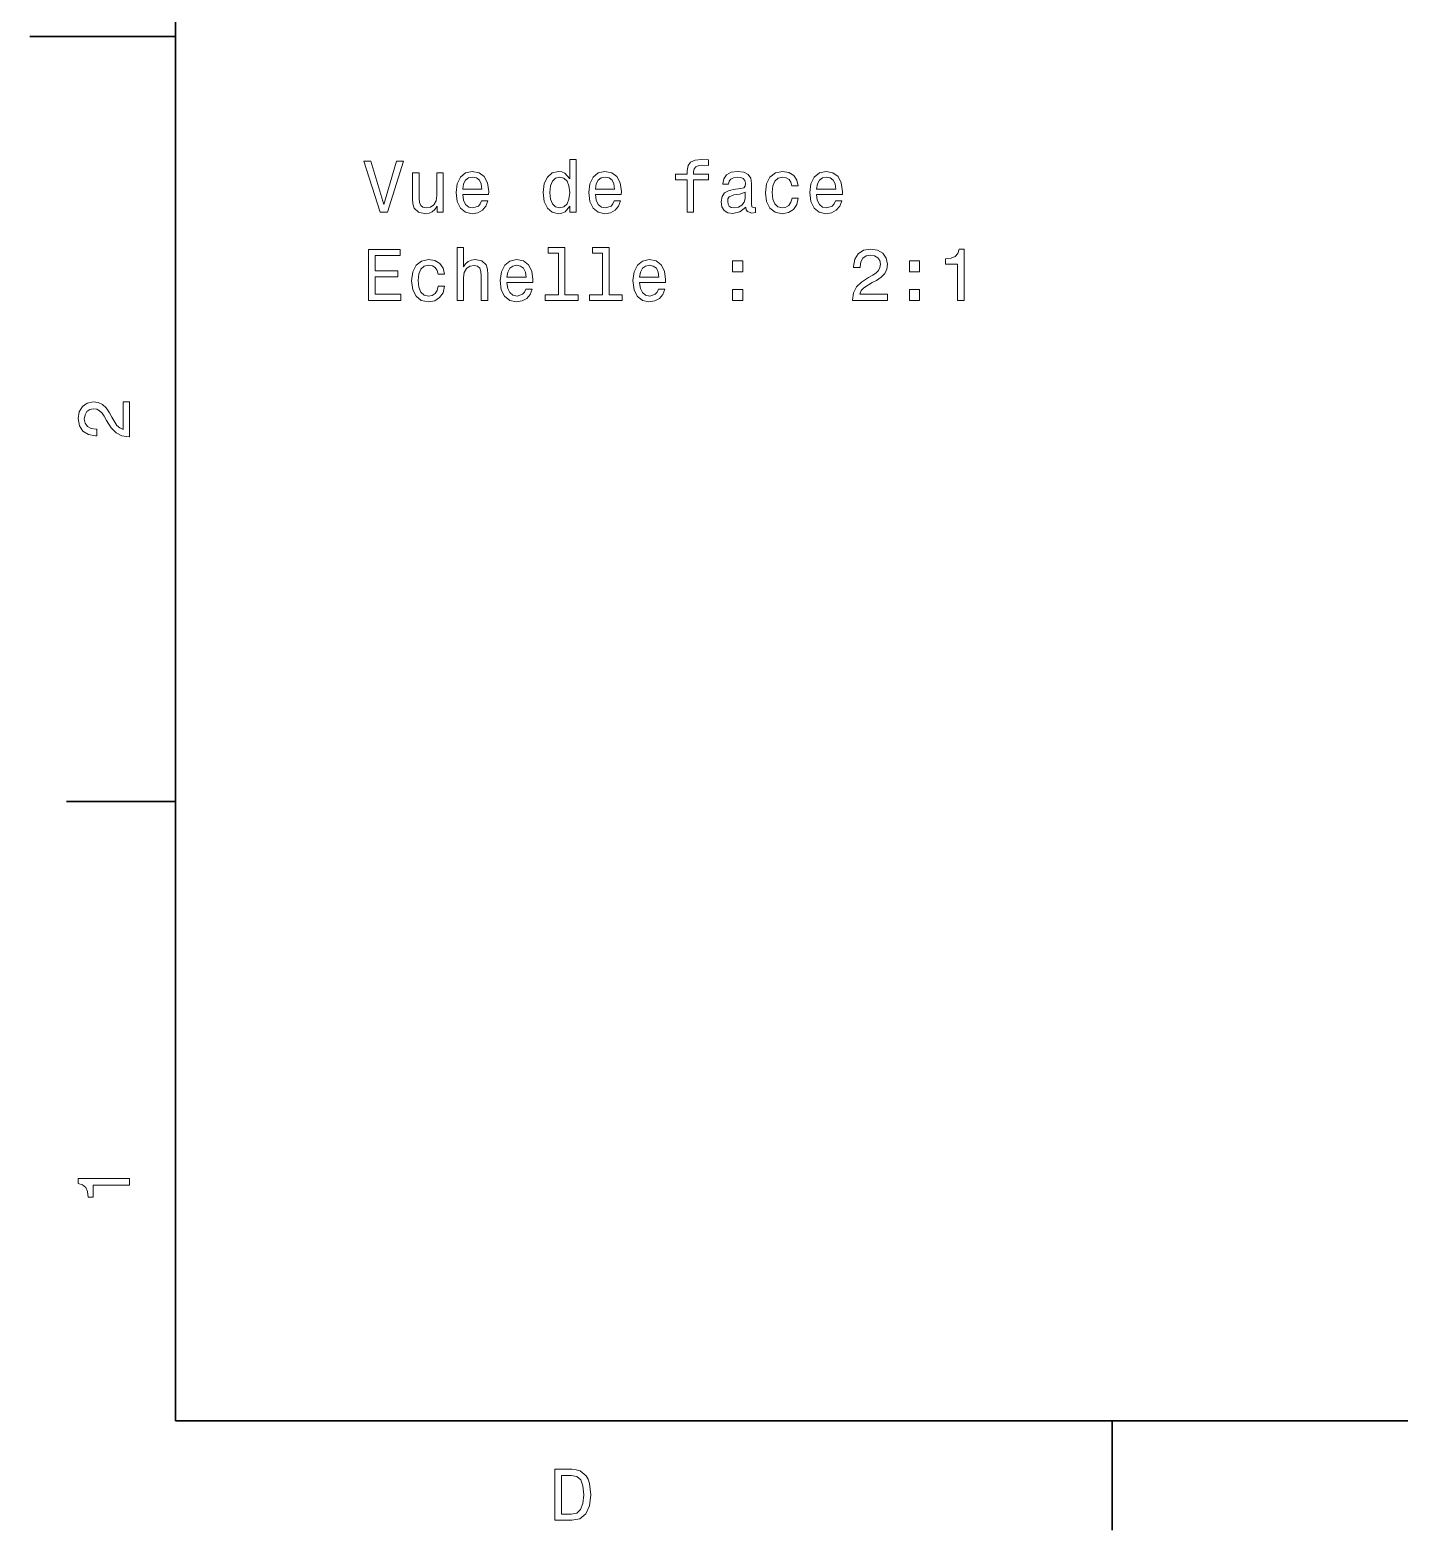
# Model space of a CAD drawing. Extents: x 0 to 297, y 0 to 210.
# Drawn here: x 0 to 94, y 2.5 to 105.4 of the extents above; entities that cross this region are included whole.
import ezdxf

# ---------------------------------------------------------------- set-up
doc = ezdxf.new("R2010")
doc.units = 0

msp = doc.modelspace()

# ---------------------------------------------------------------- linework, layer by layer
at = {"color": 7, "lineweight": 35}
for p, q in [((10, 200), (10, 10)), ((10, 10), (287, 10))]:
    msp.add_line(p, q, dxfattribs=at)
at = {"color": 7, "lineweight": 35, "ltscale": 0.25}
msp.add_line((10, 105), (0, 105), dxfattribs=at)
at = {"color": 7, "lineweight": 35, "ltscale": 0.1875}
for p, q in [((10, 52.5), (2.5, 52.5)), ((74.300003, 10), (74.300003, 2.5))]:
    msp.add_line(p, q, dxfattribs=at)
at = {"color": 7, "lineweight": 13}
for points in [[(25.170984, 96.436836), (24.293463, 93.456291), (23.390726, 96.436836), (22.911619, 96.436836), (24.041302, 92.931793), (24.545624, 92.931793), (25.650091, 96.436836)], [(37.057873, 93.35038), (37.057873, 92.931793), (37.501678, 92.931793), (37.501678, 96.552834), (37.062916, 96.552834), (37.062916, 95.226463), (36.725021, 95.609749), (36.51825, 95.700523), (36.281216, 95.735825), (35.852539, 95.634964), (35.519688, 95.352539), (35.30283, 94.898651), (35.22718, 94.288422), (35.30283, 93.678192), (35.519688, 93.219254), (35.852539, 92.931793), (36.281216, 92.835976), (36.51825, 92.871277), (36.730064, 92.962051)], [(45.116951, 95.17099), (45.116951, 92.931793), (45.560757, 92.931793), (45.560757, 95.17099), (46.569401, 95.17099), (46.569401, 95.549225), (45.560757, 95.549225), (45.560757, 95.715652), (45.596058, 95.917381), (45.712051, 96.053551), (45.908737, 96.134239), (46.191162, 96.164505), (46.569401, 96.144333), (46.569401, 96.527618), (46.090294, 96.552834), (45.656578, 96.507439), (45.353981, 96.371277), (45.172428, 96.134239), (45.116951, 95.796349), (45.116951, 95.549225), (44.304993, 95.549225), (44.304993, 95.17099)], [(28.373434, 95.640007), (27.92963, 95.640007), (27.92963, 94.076607), (27.879198, 93.713493), (27.732944, 93.451248), (27.505999, 93.289864), (27.208448, 93.239433), (26.971416, 93.279778), (26.82012, 93.40081), (26.734386, 93.607582), (26.714212, 93.900093), (26.714212, 95.640007), (26.270409, 95.640007), (26.270409, 93.859749), (26.285538, 93.501678), (26.381359, 93.204124), (26.673866, 92.931793), (27.142887, 92.835976), (27.395048, 92.871277), (27.611908, 92.962051), (27.798508, 93.118393), (27.949802, 93.345337), (27.949802, 92.931793), (28.373434, 92.931793)], [(29.70989, 94.157295), (31.485107, 94.157295), (31.49015, 94.364067), (31.409458, 94.944038), (31.187555, 95.377762), (30.83453, 95.640007), (30.365509, 95.735825), (29.906576, 95.634964), (29.553551, 95.352539), (29.326605, 94.893608), (29.245913, 94.288422), (29.321562, 93.668106), (29.548508, 93.214211), (29.896488, 92.931793), (30.35038, 92.835976), (30.743752, 92.901535), (31.066517, 93.073006), (31.303551, 93.345337), (31.439716, 93.70845), (31.000957, 93.70845), (30.910179, 93.506721), (30.779053, 93.355423), (30.405855, 93.23439), (30.118391, 93.289864), (29.901533, 93.466377), (29.760323, 93.753838), (29.70989, 94.142166)], [(29.70989, 94.530495), (29.765366, 94.878479), (29.901533, 95.135681), (30.108305, 95.292023), (30.380638, 95.347496), (30.64793, 95.292023), (30.854702, 95.135681), (30.980783, 94.878479), (31.026173, 94.530495)], [(36.356865, 95.33741), (36.649372, 95.266808), (36.871273, 95.070122), (37.002396, 94.74231), (37.05283, 94.288422), (37.002396, 93.829491), (36.871273, 93.501678), (36.649372, 93.29995), (36.356865, 93.23439), (36.079487, 93.29995), (35.867672, 93.501678), (35.72646, 93.834534), (35.681072, 94.288422), (35.72646, 94.737267), (35.867672, 95.065079), (36.079487, 95.266808)], [(38.817959, 94.157295), (40.593178, 94.157295), (40.598221, 94.364067), (40.517525, 94.944038), (40.295624, 95.377762), (39.942596, 95.640007), (39.473579, 95.735825), (39.014645, 95.634964), (38.661621, 95.352539), (38.434673, 94.893608), (38.353981, 94.288422), (38.42963, 93.668106), (38.656578, 93.214211), (39.004559, 92.931793), (39.45845, 92.835976), (39.851822, 92.901535), (40.174587, 93.073006), (40.411621, 93.345337), (40.547787, 93.70845), (40.109024, 93.70845), (40.01825, 93.506721), (39.887123, 93.355423), (39.513924, 93.23439), (39.226463, 93.289864), (39.009602, 93.466377), (38.868393, 93.753838), (38.817959, 94.142166)], [(38.817959, 94.530495), (38.873436, 94.878479), (39.009602, 95.135681), (39.216373, 95.292023), (39.488708, 95.347496), (39.756001, 95.292023), (39.962772, 95.135681), (40.088852, 94.878479), (40.134239, 94.530495)], [(49.146492, 93.284821), (49.146492, 93.269691), (49.171707, 93.098221), (49.247353, 92.97718), (49.565079, 92.881363), (49.812195, 92.921707), (49.812195, 93.264648), (49.706287, 93.249519), (49.565079, 93.315079), (49.539864, 93.516808), (49.539864, 94.918823), (49.479343, 95.276894), (49.30283, 95.529053), (48.995193, 95.680351), (48.561478, 95.735825), (48.137844, 95.675308), (47.825165, 95.503838), (47.628479, 95.236549), (47.562916, 94.883522), (47.562916, 94.853264), (47.96133, 94.853264), (47.996635, 95.065079), (48.107582, 95.216377), (48.289139, 95.307152), (48.546349, 95.342453), (48.793465, 95.317238), (48.969978, 95.241592), (49.075882, 95.110466), (49.111187, 94.928909), (49.091015, 94.717094), (49.010323, 94.611191), (48.808594, 94.560753), (48.430351, 94.520409), (47.996635, 94.429634), (47.688995, 94.26825), (47.507439, 94.01609), (47.451965, 93.642891), (47.502396, 93.310036), (47.658737, 93.06292), (47.910896, 92.906578), (48.258881, 92.851105), (48.727901, 92.957008)], [(52.298508, 94.74231), (52.737267, 94.74231), (52.646488, 95.145767), (52.42963, 95.463493), (52.091736, 95.660179), (51.652973, 95.735825), (51.168823, 95.634964), (50.800667, 95.352539), (50.56868, 94.893608), (50.487988, 94.278336), (50.563637, 93.668106), (50.790581, 93.214211), (51.148651, 92.931793), (51.637844, 92.835976), (52.071564, 92.911621), (52.409458, 93.123436), (52.641445, 93.456291), (52.74231, 93.900093), (52.31868, 93.900093), (52.243031, 93.617676), (52.101822, 93.405853), (51.900093, 93.274734), (51.652973, 93.23439), (51.345337, 93.29995), (51.123436, 93.501678), (50.987267, 93.829491), (50.941879, 94.293465), (50.987267, 94.747353), (51.128479, 95.075165), (51.355423, 95.276894), (51.652973, 95.347496), (51.915222, 95.302109), (52.111908, 95.186119), (52.243031, 94.994476)], [(53.998074, 94.157295), (55.773289, 94.157295), (55.778332, 94.364067), (55.697639, 94.944038), (55.475739, 95.377762), (55.122711, 95.640007), (54.653694, 95.735825), (54.194759, 95.634964), (53.841736, 95.352539), (53.614788, 94.893608), (53.534096, 94.288422), (53.609745, 93.668106), (53.836689, 93.214211), (54.184673, 92.931793), (54.638565, 92.835976), (55.031937, 92.901535), (55.354702, 93.073006), (55.591732, 93.345337), (55.727901, 93.70845), (55.289139, 93.70845), (55.19836, 93.506721), (55.067238, 93.355423), (54.694038, 93.23439), (54.406574, 93.289864), (54.189716, 93.466377), (54.048508, 93.753838), (53.998074, 94.142166)], [(53.998074, 94.530495), (54.053551, 94.878479), (54.189716, 95.135681), (54.396488, 95.292023), (54.668823, 95.347496), (54.936115, 95.292023), (55.142887, 95.135681), (55.268967, 94.878479), (55.314354, 94.530495)], [(49.096058, 93.879921), (49.035538, 93.617676), (48.874153, 93.415939), (48.63208, 93.284821), (48.33453, 93.239433), (48.142887, 93.264648), (48.006721, 93.345337), (47.920986, 93.486549), (47.895767, 93.683235), (47.915943, 93.859749), (47.996635, 93.985825), (48.319401, 94.127037), (48.727901, 94.187553), (49.096058, 94.308594)], [(23.234385, 86.884964), (25.453405, 86.884964), (25.453405, 87.308594), (23.698362, 87.308594), (23.698362, 88.493752), (25.261763, 88.493752), (25.261763, 88.912338), (23.698362, 88.912338), (23.698362, 89.961334), (25.413059, 89.961334), (25.413059, 90.384964), (23.234385, 90.384964)], [(28.010323, 88.69548), (28.449083, 88.69548), (28.358305, 89.098938), (28.141445, 89.416664), (27.803551, 89.61335), (27.364788, 89.688995), (26.880638, 89.588135), (26.512484, 89.30571), (26.280495, 88.846779), (26.199802, 88.231506), (26.275452, 87.621277), (26.502398, 87.167381), (26.860466, 86.884964), (27.349659, 86.789146), (27.783377, 86.864792), (28.121273, 87.076607), (28.353262, 87.409462), (28.454126, 87.853264), (28.030495, 87.853264), (27.954845, 87.570847), (27.813637, 87.359024), (27.611908, 87.227905), (27.364788, 87.187561), (27.057152, 87.25312), (26.835251, 87.454849), (26.699083, 87.782661), (26.653694, 88.246635), (26.699083, 88.700523), (26.840294, 89.028336), (27.067238, 89.230064), (27.364788, 89.300667), (27.627037, 89.25528), (27.823723, 89.13929), (27.954845, 88.947647)], [(29.321562, 86.884964), (29.765366, 86.884964), (29.765366, 88.448364), (29.810755, 88.806435), (29.957008, 89.06868), (30.183952, 89.230064), (30.486547, 89.290581), (30.728622, 89.24015), (30.879919, 89.103981), (30.955566, 88.877037), (30.980783, 88.574448), (30.980783, 86.884964), (31.424587, 86.884964), (31.424587, 88.665222), (31.404415, 89.023293), (31.313637, 89.320847), (31.016087, 89.593178), (30.552109, 89.688995), (30.299948, 89.653694), (30.083088, 89.557877), (29.901533, 89.406578), (29.765366, 89.199806), (29.765366, 90.506004), (29.321562, 90.506004)], [(32.745911, 88.110466), (34.52113, 88.110466), (34.526173, 88.317238), (34.44548, 88.897209), (34.223579, 89.330933), (33.870552, 89.593178), (33.401531, 89.688995), (32.9426, 89.588135), (32.589573, 89.30571), (32.362629, 88.846779), (32.281937, 88.241592), (32.357586, 87.621277), (32.58453, 87.167381), (32.93251, 86.884964), (33.386402, 86.789146), (33.779774, 86.854706), (34.102539, 87.026176), (34.339573, 87.298508), (34.475739, 87.661621), (34.03698, 87.661621), (33.946201, 87.459892), (33.815079, 87.308594), (33.441879, 87.187561), (33.154415, 87.243034), (32.937553, 87.419548), (32.796345, 87.707008), (32.745911, 88.095337)], [(36.276173, 90.132805), (36.276173, 87.258163), (35.36335, 87.258163), (35.36335, 86.884964), (37.627758, 86.884964), (37.627758, 87.258163), (36.719978, 87.258163), (36.719978, 90.506004), (35.580208, 90.506004), (35.580208, 90.132805)], [(39.312195, 90.132805), (39.312195, 87.258163), (38.399372, 87.258163), (38.399372, 86.884964), (40.66378, 86.884964), (40.66378, 87.258163), (39.756001, 87.258163), (39.756001, 90.506004), (38.61623, 90.506004), (38.61623, 90.132805)], [(41.853981, 88.110466), (43.629196, 88.110466), (43.634239, 88.317238), (43.553551, 88.897209), (43.33165, 89.330933), (42.978622, 89.593178), (42.509602, 89.688995), (42.050667, 89.588135), (41.697643, 89.30571), (41.470695, 88.846779), (41.390007, 88.241592), (41.465652, 87.621277), (41.692596, 87.167381), (42.040581, 86.884964), (42.494473, 86.789146), (42.887844, 86.854706), (43.210609, 87.026176), (43.447643, 87.298508), (43.583809, 87.661621), (43.14505, 87.661621), (43.054268, 87.459892), (42.923149, 87.308594), (42.54995, 87.187561), (42.262482, 87.243034), (42.045624, 87.419548), (41.904415, 87.707008), (41.853981, 88.095337)], [(48.233665, 88.841736), (48.92963, 88.841736), (48.92963, 89.593178), (48.233665, 89.593178)], [(56.459167, 86.884964), (58.864788, 86.884964), (58.864788, 87.31868), (56.96349, 87.31868), (57.069397, 87.55571), (57.250954, 87.752396), (57.810753, 88.110466), (58.108303, 88.261765), (58.441154, 88.478622), (58.678188, 88.730789), (58.814354, 89.028336), (58.864788, 89.366234), (58.779053, 89.789864), (58.542019, 90.122719), (58.178909, 90.334534), (57.709888, 90.410179), (57.225739, 90.324448), (56.857582, 90.08741), (56.620552, 89.709175), (56.53986, 89.209892), (56.53986, 89.13929), (56.998795, 89.13929), (56.998795, 89.179634), (57.044182, 89.522575), (57.180347, 89.774734), (57.397209, 89.936119), (57.684673, 89.991592), (57.97718, 89.941162), (58.194038, 89.815079), (58.335247, 89.618393), (58.385681, 89.371277), (58.350376, 89.13929), (58.254555, 88.942604), (58.093174, 88.771133), (57.871269, 88.619835), (57.573719, 88.45845), (57.079483, 88.145767), (56.731503, 87.81292), (56.524731, 87.409462), (56.459167, 86.900093)], [(60.377754, 88.841736), (61.073719, 88.841736), (61.073719, 89.593178), (60.377754, 89.593178)], [(63.670982, 86.884964), (64.129913, 86.884964), (64.129913, 90.410179), (63.786976, 90.410179), (63.696198, 90.102547), (63.514641, 89.895767), (63.237263, 89.774734), (62.853977, 89.73439), (62.853977, 89.37632), (63.670982, 89.37632)], [(32.745911, 88.483665), (32.801388, 88.83165), (32.937553, 89.088852), (33.144329, 89.245193), (33.416664, 89.300667), (33.683952, 89.245193), (33.890724, 89.088852), (34.016808, 88.83165), (34.062195, 88.483665)], [(41.853981, 88.483665), (41.909458, 88.83165), (42.045624, 89.088852), (42.252396, 89.245193), (42.524734, 89.300667), (42.792023, 89.245193), (42.998795, 89.088852), (43.124878, 88.83165), (43.170265, 88.483665)], [(48.233665, 86.884964), (48.92963, 86.884964), (48.92963, 87.636406), (48.233665, 87.636406)], [(60.377754, 86.884964), (61.073719, 86.884964), (61.073719, 87.636406), (60.377754, 87.636406)], [(6.833213, 77.519447), (6.833213, 79.925072), (6.399496, 79.925072), (6.399496, 78.023773), (6.162464, 78.129684), (5.965778, 78.311241), (5.607709, 78.871033), (5.456412, 79.168587), (5.239553, 79.501442), (4.987392, 79.738472), (4.689842, 79.874641), (4.351945, 79.925072), (3.928314, 79.839333), (3.595461, 79.602303), (3.383646, 79.239189), (3.307997, 78.770172), (3.393732, 78.286018), (3.630764, 77.91787), (4.009006, 77.680832), (4.508286, 77.600143), (4.578891, 77.600143), (4.578891, 78.059074), (4.538545, 78.059074), (4.195605, 78.104462), (3.943444, 78.240631), (3.782061, 78.457489), (3.726585, 78.744957), (3.777017, 79.03746), (3.903098, 79.254318), (4.099784, 79.395531), (4.346902, 79.445961), (4.578891, 79.41066), (4.775577, 79.314842), (4.947046, 79.153458), (5.098343, 78.931557), (5.259727, 78.634003), (5.572406, 78.139771), (5.90526, 77.791786), (6.308718, 77.585014), (6.818084, 77.519447)], [(6.833213, 26.159222), (6.833213, 26.618156), (3.307997, 26.618156), (3.307997, 26.275217), (3.615634, 26.184439), (3.822406, 26.002882), (3.943444, 25.725506), (3.98379, 25.34222), (4.341859, 25.34222), (4.341859, 26.159222)], [(37.194958, 6.666787), (36.029972, 6.666787), (36.029972, 3.166787), (37.194958, 3.166787), (37.744667, 3.277738), (38.153168, 3.615634), (38.405331, 4.165346), (38.496109, 4.916787), (38.415417, 5.683357), (38.314552, 5.985951), (38.173344, 6.228026), (37.764839, 6.555836), (37.497551, 6.636527)], [(37.159653, 6.248199), (37.542938, 6.17255), (37.805187, 5.940562), (37.961525, 5.527017), (38.011959, 4.916787), (37.956482, 4.326729), (37.800144, 3.913184), (37.532852, 3.666066), (37.159653, 3.585375), (36.498989, 3.585375), (36.498989, 6.248199)]]:
    msp.add_lwpolyline(points, close=True, dxfattribs=at)

doc.saveas('drawing.dxf')
